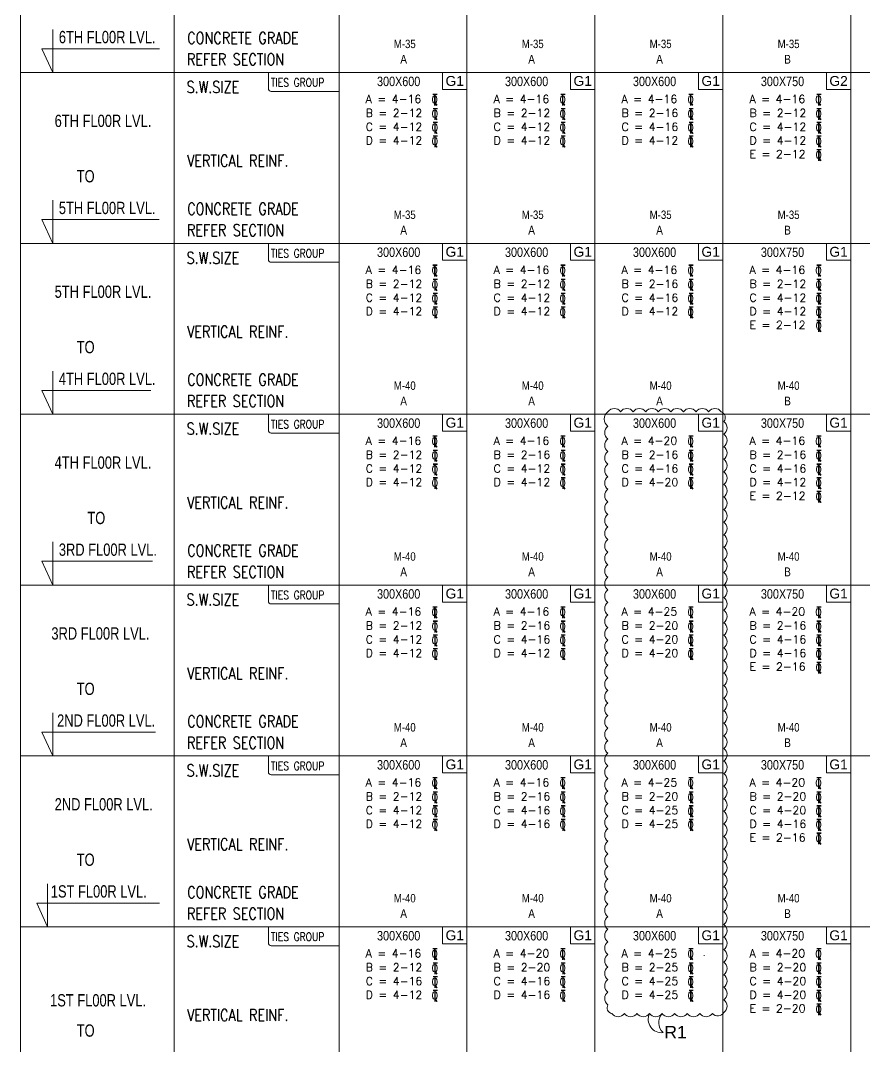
# Model space of a CAD drawing. Header units: millimetres. Extents: x 1363246 to 1691641, y -112430 to 78417.
# Drawn here: x 1477815 to 1497949, y -65077 to -40595 of the extents above; entities that cross this region are included whole.
import ezdxf

# ---------------------------------------------------------------- set-up
doc = ezdxf.new("R2010")
doc.units = ezdxf.units.MM
doc.header["$LTSCALE"] = 500
doc.header["$MEASUREMENT"] = 0
doc.layers.add('BNOS', color=2, linetype='Continuous')
doc.layers.add('TITLE_BLOCK', color=7, linetype='Continuous')
for name, color, linetype, lineweight in [('LINE', 7, 'Continuous', 13), ('S - SUNK', 251, 'Continuous', 0), ('TEXT', 7, 'Continuous', 13), ('TEXT 3', 3, 'Continuous', 5), ('TEXT2', 3, 'Continuous', 15), ('TEXT2MM', 3, 'Continuous', 18)]:
    doc.layers.add(name, color=color, linetype=linetype, lineweight=lineweight)
doc.styles.add('3mm', font='arial.ttf')
doc.styles.add('ABHI', font='arial.ttf')
doc.styles.add('BHTESHT$0$HSCC2', font='romanc.shx')
doc.styles.add('K-DIM', font='romanc.shx', dxfattribs={"width": 0.9, "height": 200})
doc.styles.add('RAWAT', font='romand.shx', dxfattribs={"height": 115})
doc.styles.add('RD', font='romand.shx', dxfattribs={"height": 200})
doc.styles.add('TEXT', font='ARIALN.TTF', dxfattribs={"width": 0.8})

# ---------------------------------------------------------------- blocks, each defined once
blk = doc.blocks.new('T')
at = {"layer": 'LINE'}
for p, q in [((-27, 79), (39, 79)), ((-27, 72), (39, 72)), ((-2, 70), (-2, -99)), ((5, 70), (5, -99)), ((1, -61), (31, -100)), ((7, -57), (36, -96))]:
    blk.add_line(p, q, dxfattribs=at)
at = {"layer": 'LINE', "style": 'RAWAT'}
blk.add_text('0', height=115, dxfattribs=at).set_placement((-50, -63))
blk = doc.blocks.new('REVDATE')
at = {"layer": 'S - SUNK', "color": 4, "style": 'K-DIM', "flags": 8}
for tag in ['USER', 'REVDATE', 'FNAME']:
    blk.add_attdef(tag, (0, 0), '', height=0.15, dxfattribs=at)

msp = doc.modelspace()

# ---------------------------------------------------------------- linework, layer by layer
at = {"layer": 'LINE', "color": 3}
msp.add_line((1477814.7, -71371.1, -2437250811), (1477814.7, 764.3, -2437250811), dxfattribs=at)
at = {"layer": 'LINE', "color": 1}
for p, q in [((1481482.8, -71371.1, -2437250811), (1481482.8, -1062, -2437250811)), ((1485412.9, -71371.1, -2437250811), (1485412.9, -1062, -2437250811)), ((1488465.4, -71371.1, -2437250811), (1488465.4, -1062, -2437250811)), ((1491518, -71371.1, -2437250811), (1491518, -1062, -2437250811)), ((1494570.5, -71371.1, -2437250811), (1494570.5, -1062, -2437250811)), ((1497623, -71371.1, -2437250811), (1497623, -1062, -2437250811)), ((1477814.7, -41835.3, -2437250811), (1518990.5, -41835.3, -2437250811)), ((1483727.8, -41835.3, -2437250811), (1483727.8, -42215.2, -2437250811)), ((1483797.8, -42285.2, -2437250811), (1485412.9, -42285.2, -2437250811)), ((1477814.7, -45912.6, -2437250811), (1518990.5, -45912.6, -2437250811)), ((1483727.8, -45912.6, -2437250811), (1483727.8, -46292.6, -2437250811)), ((1483797.8, -46362.6, -2437250811), (1485412.9, -46362.6, -2437250811)), ((1477814.7, -49989.9, -2437250811), (1518990.5, -49989.9, -2437250811)), ((1483727.8, -49989.9, -2437250811), (1483727.8, -50369.9, -2437250811)), ((1483797.8, -50439.9, -2437250811), (1485412.9, -50439.9, -2437250811)), ((1477814.7, -54067.3, -2437250811), (1518990.5, -54067.3, -2437250811)), ((1483727.8, -54067.3, -2437250811), (1483727.8, -54447.2, -2437250811)), ((1483797.8, -54517.2, -2437250811), (1485412.9, -54517.2, -2437250811)), ((1477814.7, -58144.6, -2437250811), (1518990.5, -58144.6, -2437250811)), ((1483727.8, -58144.6, -2437250811), (1483727.8, -58524.6, -2437250811)), ((1483797.8, -58594.6, -2437250811), (1485412.9, -58594.6, -2437250811)), ((1477814.7, -62221.9, -2437250811), (1518990.5, -62221.9, -2437250811)), ((1483727.8, -62221.9, -2437250811), (1483727.8, -62601.9, -2437250811)), ((1483797.8, -62671.9, -2437250811), (1485412.9, -62671.9, -2437250811))]:
    msp.add_line(p, q, dxfattribs=at)
at = {"layer": 'LINE', "color": 1, "elevation": -2437250811}
for points in [[(1478583.6, -40805.3), (1478583.6, -41835.3), (1478325.6, -41267.7), (1481129.8, -41267.7)], [(1478583.6, -44882.6), (1478583.6, -45912.6), (1478325.6, -45345.1), (1481124.3, -45345.1)], [(1478583.6, -48960), (1478583.6, -49989.9), (1478325.6, -49422.4), (1480923.3, -49422.4)], [(1478583.6, -53037.3), (1478583.6, -54067.3), (1478325.6, -53499.7), (1480963.8, -53499.7)], [(1478583.6, -57114.6), (1478583.6, -58144.6), (1478325.6, -57577), (1481036.3, -57577)], [(1478459.1, -61192), (1478459.1, -62221.9), (1478201.1, -61654.4), (1481131.8, -61654.4)]]:
    msp.add_lwpolyline(points, dxfattribs=at)
at = {"layer": 'LINE', "color": 1}
for centre in [(1483797.8, -42215.2, -2437250811), (1483797.8, -46292.6, -2437250811), (1483797.8, -50369.9, -2437250811), (1483797.8, -54447.2, -2437250811), (1483797.8, -58524.6, -2437250811), (1483797.8, -62601.9, -2437250811)]:
    msp.add_arc(centre, 70, 180, 270, dxfattribs=at)
at = {"layer": 'S - SUNK', "color": 1, "ltscale": 10}
msp.add_lwpolyline([(1491830.1, -49929.8, -0.5205671), (1492130.1, -49929.8, -0.5205671), (1492430.1, -49929.8, -0.5205671), (1492730.1, -49929.8, -0.5205671), (1493030.1, -49929.8, -0.5205671), (1493330.1, -49929.8, -0.5205671), (1493630.1, -49929.8, -0.5205671), (1493930.1, -49929.8, -0.5205671), (1494230.1, -49929.8, -0.5205671), (1494530.1, -49929.8, -0.5205671), (1494595.2, -50164.7, -0.5205671), (1494595.2, -50464.7, -0.5205671), (1494595.2, -50764.7, -0.5205671), (1494595.2, -51064.7, -0.5205671), (1494595.2, -51364.7, -0.5205671), (1494595.2, -51664.7, -0.5205671), (1494595.2, -51964.7, -0.5205671), (1494595.2, -52264.7, -0.5205671), (1494595.2, -52564.7, -0.5205671), (1494595.2, -52864.7, -0.5205671), (1494595.2, -53164.7, -0.5205671), (1494595.2, -53464.7, -0.5205671), (1494595.2, -53764.7, -0.5205671), (1494595.2, -54064.7, -0.5205671), (1494595.2, -54364.7, -0.5205671), (1494595.2, -54664.7, -0.5205671), (1494595.2, -54964.7, -0.5205671), (1494595.2, -55264.7, -0.5205671), (1494595.2, -55564.7, -0.5205671), (1494595.2, -55864.7, -0.5205671), (1494595.2, -56164.7, -0.5205671), (1494595.2, -56464.7, -0.5205671), (1494595.2, -56764.7, -0.5205671), (1494595.2, -57064.7, -0.5205671), (1494595.2, -57364.7, -0.5205671), (1494595.2, -57664.7, -0.5205671), (1494595.2, -57964.7, -0.5205671), (1494595.2, -58264.7, -0.5205671), (1494595.2, -58564.7, -0.5205671), (1494595.2, -58864.7, -0.5205671), (1494595.2, -59164.7, -0.5205671), (1494595.2, -59464.7, -0.5205671), (1494595.2, -59764.7, -0.5205671), (1494595.2, -60064.7, -0.5205671), (1494595.2, -60364.7, -0.5205671), (1494595.2, -60664.7, -0.5205671), (1494595.2, -60964.7, -0.5205671), (1494595.2, -61264.7, -0.5205671), (1494595.2, -61564.7, -0.5205671), (1494595.2, -61864.7, -0.5205671), (1494595.2, -62164.7, -0.5205671), (1494595.2, -62464.7, -0.5205671), (1494595.2, -62764.7, -0.5205671), (1494595.2, -63064.7, -0.5205671), (1494595.2, -63364.7, -0.5205671), (1494595.2, -63664.7, -0.5205671), (1494595.2, -63964.7, -0.5205671), (1494595.2, -64264.7, -0.5205671), (1494320.6, -64290, -0.5205671), (1494020.6, -64290, -0.5205671), (1493720.6, -64290, -0.5205671), (1493420.6, -64290, -0.5205671), (1493120.6, -64290, -0.5205671), (1492820.6, -64290, -0.5205671), (1492520.6, -64290, -0.5205671), (1492220.6, -64290, -0.5205671), (1491920.6, -64290, -0.5205671), (1491830.1, -64080.5, -0.5205671), (1491830.1, -63780.5, -0.5205671), (1491830.1, -63480.5, -0.5205671), (1491830.1, -63180.5, -0.5205671), (1491830.1, -62880.5, -0.5205671), (1491830.1, -62580.5, -0.5205671), (1491830.1, -62280.5, -0.5205671), (1491830.1, -61980.5, -0.5205671), (1491830.1, -61680.5, -0.5205671), (1491830.1, -61380.5, -0.5205671), (1491830.1, -61080.5, -0.5205671), (1491830.1, -60780.5, -0.5205671), (1491830.1, -60480.5, -0.5205671), (1491830.1, -60180.5, -0.5205671), (1491830.1, -59880.5, -0.5205671), (1491830.1, -59580.5, -0.5205671), (1491830.1, -59280.5, -0.5205671), (1491830.1, -58980.5, -0.5205671), (1491830.1, -58680.5, -0.5205671), (1491830.1, -58380.5, -0.5205671), (1491830.1, -58080.5, -0.5205671), (1491830.1, -57780.5, -0.5205671), (1491830.1, -57480.5, -0.5205671), (1491830.1, -57180.5, -0.5205671), (1491830.1, -56880.5, -0.5205671), (1491830.1, -56580.5, -0.5205671), (1491830.1, -56280.5, -0.5205671), (1491830.1, -55980.5, -0.5205671), (1491830.1, -55680.5, -0.5205671), (1491830.1, -55380.5, -0.5205671), (1491830.1, -55080.5, -0.5205671), (1491830.1, -54780.5, -0.5205671), (1491830.1, -54480.5, -0.5205671), (1491830.1, -54180.5, -0.5205671), (1491830.1, -53880.5, -0.5205671), (1491830.1, -53580.5, -0.5205671), (1491830.1, -53280.5, -0.5205671), (1491830.1, -52980.5, -0.5205671), (1491830.1, -52680.5, -0.5205671), (1491830.1, -52380.5, -0.5205671), (1491830.1, -52080.5, -0.5205671), (1491830.1, -51780.5, -0.5205671), (1491830.1, -51480.5, -0.5205671), (1491830.1, -51180.5, -0.5205671), (1491830.1, -50880.5, -0.5205671), (1491830.1, -50580.5, -0.5205671), (1491830.1, -50280.5, -0.5205671)], format="xyb", close=True, dxfattribs=at)
for centre, radius, start, end in [((1493110.6, -64427.5), 320.9, 154.64707, 276.34436), ((1493363.7, -64505.4), 324.8, 138.47557, 227.91828)]:
    msp.add_arc(centre, radius, start, end, dxfattribs=at)
at = {"layer": 'TEXT2', "color": 7, "lineweight": 20, "elevation": -2437250811}
for points in [[(1488465.4, -41835.3), (1487881.7, -41835.3), (1487881.7, -42238.5), (1488465.4, -42238.5)], [(1491518, -41835.3), (1490934.2, -41835.3), (1490934.2, -42238.5), (1491518, -42238.5)], [(1494570.5, -41835.3), (1493986.7, -41835.3), (1493986.7, -42238.5), (1494570.5, -42238.5)], [(1497623, -41835.3), (1497039.2, -41835.3), (1497039.2, -42238.5), (1497623, -42238.5)], [(1488465.4, -45912.6), (1487881.7, -45912.6), (1487881.7, -46315.9), (1488465.4, -46315.9)], [(1491518, -45912.6), (1490934.2, -45912.6), (1490934.2, -46315.9), (1491518, -46315.9)], [(1494570.5, -45912.6), (1493986.7, -45912.6), (1493986.7, -46315.9), (1494570.5, -46315.9)], [(1497623, -45912.6), (1497039.2, -45912.6), (1497039.2, -46315.9), (1497623, -46315.9)], [(1488465.4, -49989.9), (1487881.7, -49989.9), (1487881.7, -50393.2), (1488465.4, -50393.2)], [(1491518, -49989.9), (1490934.2, -49989.9), (1490934.2, -50393.2), (1491518, -50393.2)], [(1494570.5, -49989.9), (1493986.7, -49989.9), (1493986.7, -50393.2), (1494570.5, -50393.2)], [(1497623, -49989.9), (1497039.2, -49989.9), (1497039.2, -50393.2), (1497623, -50393.2)], [(1488465.4, -54067.3), (1487881.7, -54067.3), (1487881.7, -54470.5), (1488465.4, -54470.5)], [(1491518, -54067.3), (1490934.2, -54067.3), (1490934.2, -54470.5), (1491518, -54470.5)], [(1494570.5, -54067.3), (1493986.7, -54067.3), (1493986.7, -54470.5), (1494570.5, -54470.5)], [(1497623, -54067.3), (1497039.2, -54067.3), (1497039.2, -54470.5), (1497623, -54470.5)], [(1488465.4, -58144.6), (1487881.7, -58144.6), (1487881.7, -58547.8), (1488465.4, -58547.8)], [(1491518, -58144.6), (1490934.2, -58144.6), (1490934.2, -58547.8), (1491518, -58547.8)], [(1494570.5, -58144.6), (1493986.7, -58144.6), (1493986.7, -58547.8), (1494570.5, -58547.8)], [(1497623, -58144.6), (1497039.2, -58144.6), (1497039.2, -58547.8), (1497623, -58547.8)], [(1488465.4, -62221.9), (1487881.7, -62221.9), (1487881.7, -62625.2), (1488465.4, -62625.2)], [(1491518, -62221.9), (1490934.2, -62221.9), (1490934.2, -62625.2), (1491518, -62625.2)], [(1494570.5, -62221.9), (1493986.7, -62221.9), (1493986.7, -62625.2), (1494570.5, -62625.2)], [(1497623, -62221.9), (1497039.2, -62221.9), (1497039.2, -62625.2), (1497623, -62625.2)]]:
    msp.add_lwpolyline(points, close=True, dxfattribs=at)

# ---------------------------------------------------------------- block references
at = {"layer": 'TEXT', "color": 3, "xscale": 1.53, "yscale": 1.53, "zscale": 1.53}
for p in [(1487696.3, -42471, 0), (1490748.8, -42471, 0), (1493801.3, -42471, 0), (1496853.8, -42471, 0), (1487699.5, -42811.2, 0), (1490752, -42811.2, 0), (1493804.5, -42811.2, 0), (1496857.1, -42811.2, 0), (1487699.5, -43141.5, 0), (1490752, -43141.5, 0), (1493804.5, -43141.5, 0), (1496857.1, -43141.5, 0), (1487699.5, -43467, 0), (1490752, -43467, 0), (1493804.5, -43467, 0), (1496857.1, -43467, 0), (1496857.1, -43791.7, 0), (1487696.3, -46548.3, 0), (1490748.8, -46548.3, 0), (1493801.3, -46548.3, 0), (1496853.8, -46548.3, 0), (1487699.5, -46888.6, 0), (1490752, -46888.6, 0), (1493804.5, -46888.6, 0), (1496857.1, -46888.6, 0), (1487699.5, -47218.8, 0), (1490752, -47218.8, 0), (1493804.5, -47218.8, 0), (1496857.1, -47218.8, 0), (1487699.5, -47544.3, 0), (1490752, -47544.3, 0), (1493804.5, -47544.3, 0), (1496857.1, -47544.3, 0), (1496857.1, -47869, 0), (1487696.3, -50625.7, 0), (1490748.8, -50625.7, 0), (1493801.3, -50625.7, 0), (1496853.8, -50625.7, 0), (1487699.5, -50965.9, 0), (1490752, -50965.9, 0), (1493804.5, -50965.9, 0), (1496857.1, -50965.9, 0), (1487699.5, -51296.2, 0), (1490752, -51296.2, 0), (1493804.5, -51296.2, 0), (1496857.1, -51296.2, 0), (1487699.5, -51621.6, 0), (1490752, -51621.6, 0), (1493804.5, -51621.6, 0), (1496857.1, -51621.6, 0), (1496857.1, -51946.4, 0), (1487696.3, -54703, 0), (1490748.8, -54703, 0), (1493801.3, -54703, 0), (1496853.8, -54703, 0), (1487699.5, -55043.2, 0), (1490752, -55043.2, 0), (1493804.5, -55043.2, 0), (1496857.1, -55043.2, 0), (1487699.5, -55373.5, 0), (1490752, -55373.5, 0), (1493804.5, -55373.5, 0), (1496857.1, -55373.5, 0), (1487699.5, -55698.9, 0), (1490752, -55698.9, 0), (1493804.5, -55698.9, 0), (1496857.1, -55698.9, 0), (1496857.1, -56023.7, 0), (1487696.3, -58780.3, 0), (1490748.8, -58780.3, 0), (1493801.3, -58780.3, 0), (1496853.8, -58780.3, 0), (1487699.5, -59120.5, 0), (1490752, -59120.5, 0), (1493804.5, -59120.5, 0), (1496857.1, -59120.5, 0), (1487699.5, -59450.8, 0), (1490752, -59450.8, 0), (1493804.5, -59450.8, 0), (1496857.1, -59450.8, 0), (1487699.5, -59776.3, 0), (1490752, -59776.3, 0), (1493804.5, -59776.3, 0), (1496857.1, -59776.3, 0), (1496857.1, -60101, 0), (1487696.3, -62857.7, 0), (1490748.8, -62857.7, 0), (1493801.3, -62857.7, 0), (1496853.8, -62857.7, 0), (1487699.5, -63197.9, 0), (1490752, -63197.9, 0), (1493804.5, -63197.9, 0), (1496857.1, -63197.9, 0), (1487699.5, -63528.2, 0), (1490752, -63528.2, 0), (1493804.5, -63528.2, 0), (1496857.1, -63528.2, 0), (1487699.5, -63853.6, 0), (1490752, -63853.6, 0), (1493804.5, -63853.6, 0), (1496857.1, -63853.6, 0), (1496857.1, -64178.3, 0)]:
    msp.add_blockref('T', p, dxfattribs=at)
at = {"layer": 'TITLE_BLOCK', "color": 4}
ref = msp.add_blockref('REVDATE', (1494114.6, -62908.5), dxfattribs=at)
ref.add_attrib('USER', 'ADMIN', (1494114.6, -62908.5), dxfattribs={"color": 4, "height": 0.15, "style": 'K-DIM'})
ref.add_attrib('REVDATE', '01-Sep-25 3:02 PM', (1494116.3, -62908.5), dxfattribs={"color": 4, "height": 0.15, "style": 'K-DIM'})
ref.add_attrib('FNAME', 'PRAYAGRAJ_ANANDA_TOWER-E (S+14)_FOUNDATION DETAILS & COLUMN SCHEDULE_R1.dwg', (1494119.8, -62908.5), dxfattribs={"color": 4, "height": 0.15, "style": 'K-DIM'})

# ---------------------------------------------------------------- texts
at = {"layer": 'BNOS', "style": 'ABHI', "width": 0.75}
for s, height, p in [('6TH FL00R LVL.', 293.448, (1478728.9, -41136.1, -2437250811)), ('6TH FL00R LVL.', 293.448, (1478629, -43135.1, -2437250811)), ('TO', 293.45, (1479155.8, -44456.9, -2437250811)), ('5TH FL00R LVL.', 293.448, (1478728.9, -45213.4, -2437250811)), ('5TH FL00R LVL.', 293.448, (1478629, -47212.5, -2437250811)), ('TO', 293.45, (1479155.8, -48534.3, -2437250811)), ('4TH FL00R LVL.', 293.448, (1478728.9, -49290.8, -2437250811)), ('4TH FL00R LVL.', 293.448, (1478629, -51289.8, -2437250811)), ('TO', 293.45, (1479409.6, -52611.6, -2437250811)), ('3RD FL00R LVL.', 293.448, (1478728.9, -53368.1, -2437250811)), ('3RD FL00R LVL.', 293.448, (1478550.9, -55367.1, -2437250811)), ('TO', 293.45, (1479155.8, -56688.9, -2437250811)), ('2ND FL00R LVL.', 293.448, (1478687.3, -57445.4, -2437250811)), ('2ND FL00R LVL.', 293.448, (1478629, -59444.4, -2437250811)), ('TO', 293.45, (1479155.8, -60766.2, -2437250811)), ('1ST FL00R LVL.', 293.448, (1478536.9, -61522.8, -2437250811)), ('1ST FL00R LVL.', 293.448, (1478520.2, -64121.8, -2437250811)), ('TO', 293.45, (1479155.8, -64843.6, -2437250811))]:
    msp.add_text(s, height=height, dxfattribs=at).set_placement(p)
at = {"layer": 'TEXT', "color": 3, "style": 'RD'}
for s, p in [('A = 4-16', (1486048.5, -42563.1, -245631.4)), ('A = 4-16', (1489101, -42563.1, -245631.4)), ('A = 4-16', (1492153.5, -42563.1, -245631.4)), ('A = 4-16', (1495206, -42563.1, -245631.4)), ('B = 2-12', (1486048.5, -42896.2, -245631.4)), ('B = 2-12', (1489101, -42896.2, -245631.4)), ('B = 2-16', (1492153.5, -42896.2, -245631.4)), ('B = 2-12', (1495206, -42896.2, -245631.4)), ('C = 4-12', (1486048.5, -43226.5, -245631.4)), ('C = 4-12', (1489101, -43226.5, -245631.4)), ('C = 4-16', (1492153.5, -43226.5, -245631.4)), ('C = 4-12', (1495206, -43226.5, -245631.4)), ('D = 4-12', (1486048.5, -43552, -245631.4)), ('D = 4-12', (1489101, -43552, -245631.4)), ('D = 4-12', (1492153.5, -43552, -245631.4)), ('D = 4-12', (1495206, -43552, -245631.4)), ('E = 2-12', (1495206, -43876.7, -245631.4)), ('A = 4-16', (1486048.5, -46640.4, -245631.4)), ('A = 4-16', (1489101, -46640.4, -245631.4)), ('A = 4-16', (1492153.5, -46640.4, -245631.4)), ('A = 4-16', (1495206, -46640.4, -245631.4)), ('B = 2-12', (1486048.5, -46973.6, -245631.4)), ('B = 2-12', (1489101, -46973.6, -245631.4)), ('B = 2-16', (1492153.5, -46973.6, -245631.4)), ('B = 2-12', (1495206, -46973.6, -245631.4)), ('C = 4-12', (1486048.5, -47303.9, -245631.4)), ('C = 4-12', (1489101, -47303.9, -245631.4)), ('C = 4-16', (1492153.5, -47303.9, -245631.4)), ('C = 4-12', (1495206, -47303.9, -245631.4)), ('D = 4-12', (1486048.5, -47629.3, -245631.4)), ('D = 4-12', (1489101, -47629.3, -245631.4)), ('D = 4-12', (1492153.5, -47629.3, -245631.4)), ('D = 4-12', (1495206, -47629.3, -245631.4)), ('E = 2-12', (1495206, -47954, -245631.4)), ('A = 4-16', (1486048.5, -50717.8, -245631.4)), ('A = 4-16', (1489101, -50717.8, -245631.4)), ('A = 4-20', (1492153.5, -50717.8, -245631.4)), ('A = 4-16', (1495206, -50717.8, -245631.4)), ('B = 2-12', (1486048.5, -51050.9, -245631.4)), ('B = 2-16', (1489101, -51050.9, -245631.4)), ('B = 2-16', (1492153.5, -51050.9, -245631.4)), ('B = 2-16', (1495206, -51050.9, -245631.4)), ('C = 4-12', (1486048.5, -51381.2, -245631.4)), ('C = 4-12', (1489101, -51381.2, -245631.4)), ('C = 4-16', (1492153.5, -51381.2, -245631.4)), ('C = 4-16', (1495206, -51381.2, -245631.4)), ('D = 4-12', (1486048.5, -51706.6, -245631.4)), ('D = 4-12', (1489101, -51706.6, -245631.4)), ('D = 4-20', (1492153.5, -51706.6, -245631.4)), ('D = 4-12', (1495206, -51706.6, -245631.4)), ('E = 2-12', (1495206, -52031.4, -245631.4)), ('A = 4-16', (1486048.5, -54795.1, -245631.4)), ('A = 4-16', (1489101, -54795.1, -245631.4)), ('A = 4-25', (1492153.5, -54795.1, -245631.4)), ('A = 4-20', (1495206, -54795.1, -245631.4)), ('B = 2-12', (1486048.5, -55128.2, -245631.4)), ('B = 2-16', (1489101, -55128.2, -245631.4)), ('B = 2-20', (1492153.5, -55128.2, -245631.4)), ('B = 2-16', (1495206, -55128.2, -245631.4)), ('C = 4-12', (1486048.5, -55458.5, -245631.4)), ('C = 4-16', (1489101, -55458.5, -245631.4)), ('C = 4-20', (1492153.5, -55458.5, -245631.4)), ('C = 4-16', (1495206, -55458.5, -245631.4)), ('D = 4-12', (1486048.5, -55784, -245631.4)), ('D = 4-12', (1489101, -55784, -245631.4)), ('D = 4-20', (1492153.5, -55784, -245631.4)), ('D = 4-16', (1495206, -55784, -245631.4)), ('E = 2-16', (1495206, -56108.7, -245631.4)), ('A = 4-16', (1486048.5, -58872.4, -245631.4)), ('A = 4-16', (1489101, -58872.4, -245631.4)), ('A = 4-25', (1492153.5, -58872.4, -245631.4)), ('A = 4-20', (1495206, -58872.4, -245631.4)), ('B = 2-12', (1486048.5, -59205.5, -245631.4)), ('B = 2-16', (1489101, -59205.5, -245631.4)), ('B = 2-20', (1492153.5, -59205.5, -245631.4)), ('B = 2-20', (1495206, -59205.5, -245631.4)), ('C = 4-12', (1486048.5, -59535.8, -245631.4)), ('C = 4-16', (1489101, -59535.8, -245631.4)), ('C = 4-25', (1492153.5, -59535.8, -245631.4)), ('C = 4-20', (1495206, -59535.8, -245631.4)), ('D = 4-12', (1486048.5, -59861.3, -245631.4)), ('D = 4-16', (1489101, -59861.3, -245631.4)), ('D = 4-25', (1492153.5, -59861.3, -245631.4)), ('D = 4-16', (1495206, -59861.3, -245631.4)), ('E = 2-16', (1495206, -60186, -245631.4)), ('A = 4-16', (1486048.5, -62949.8, -245631.4)), ('A = 4-20', (1489101, -62949.8, -245631.4)), ('A = 4-25', (1492153.5, -62949.8, -245631.4)), ('A = 4-20', (1495206, -62949.8, -245631.4)), ('B = 2-12', (1486048.5, -63282.9, -245631.4)), ('B = 2-20', (1489101, -63282.9, -245631.4)), ('B = 2-25', (1492153.5, -63282.9, -245631.4)), ('B = 2-20', (1495206, -63282.9, -245631.4)), ('C = 4-16', (1486048.5, -63613.2, -245631.4)), ('C = 4-16', (1489101, -63613.2, -245631.4)), ('C = 4-25', (1492153.5, -63613.2, -245631.4)), ('C = 4-20', (1495206, -63613.2, -245631.4)), ('D = 4-12', (1486048.5, -63938.6, -245631.4)), ('D = 4-16', (1489101, -63938.6, -245631.4)), ('D = 4-25', (1492153.5, -63938.6, -245631.4)), ('D = 4-20', (1495206, -63938.6, -245631.4)), ('E = 2-20', (1495206, -64263.3, -245631.4))]:
    msp.add_text(s, height=191.25, dxfattribs=at).set_placement(p)
at = {"layer": 'TEXT 3', "color": 6, "linetype": 'Continuous', "style": 'TEXT'}
for s, height, p in [('M-35', 200, (1486720.2, -41252.1, -2437250807.1)), ('M-35', 200, (1489772.7, -41252.1, -2437250807.1)), ('M-35', 200, (1492825.2, -41252.1, -2437250807.1)), ('M-35', 200, (1495877.7, -41252.1, -2437250807.1)), ('300X600', 225, (1486320.2, -42159, -2437250807.1)), ('300X600', 225, (1489372.7, -42159, -2437250807.1)), ('300X600', 225, (1492425.2, -42159, -2437250807.1)), ('300X750', 225, (1495477.7, -42159, -2437250807.1)), ('M-35', 200, (1486720.2, -45329.4, -2437250807.1)), ('M-35', 200, (1489772.7, -45329.4, -2437250807.1)), ('M-35', 200, (1492825.2, -45329.4, -2437250807.1)), ('M-35', 200, (1495877.7, -45329.4, -2437250807.1)), ('300X600', 225, (1486320.2, -46236.4, -2437250807.1)), ('300X600', 225, (1489372.7, -46236.4, -2437250807.1)), ('300X600', 225, (1492425.2, -46236.4, -2437250807.1)), ('300X750', 225, (1495477.7, -46236.4, -2437250807.1)), ('M-40', 200, (1486720.2, -49406.7, -2437250807.1)), ('M-40', 200, (1489772.7, -49406.7, -2437250807.1)), ('M-40', 200, (1492825.2, -49406.7, -2437250807.1)), ('M-40', 200, (1495877.7, -49406.7, -2437250807.1)), ('300X600', 225, (1486320.2, -50313.7, -2437250807.1)), ('300X600', 225, (1489372.7, -50313.7, -2437250807.1)), ('300X600', 225, (1492425.2, -50313.7, -2437250807.1)), ('300X750', 225, (1495477.7, -50313.7, -2437250807.1)), ('M-40', 200, (1486720.2, -53484.1, -2437250807.1)), ('M-40', 200, (1489772.7, -53484.1, -2437250807.1)), ('M-40', 200, (1492825.2, -53484.1, -2437250807.1)), ('M-40', 200, (1495877.7, -53484.1, -2437250807.1)), ('300X600', 225, (1486320.2, -54391, -2437250807.1)), ('300X600', 225, (1489372.7, -54391, -2437250807.1)), ('300X600', 225, (1492425.2, -54391, -2437250807.1)), ('300X750', 225, (1495477.7, -54391, -2437250807.1)), ('M-40', 200, (1486720.2, -57561.4, -2437250807.1)), ('M-40', 200, (1489772.7, -57561.4, -2437250807.1)), ('M-40', 200, (1492825.2, -57561.4, -2437250807.1)), ('M-40', 200, (1495877.7, -57561.4, -2437250807.1)), ('300X600', 225, (1486320.2, -58468.4, -2437250807.1)), ('300X600', 225, (1489372.7, -58468.4, -2437250807.1)), ('300X600', 225, (1492425.2, -58468.4, -2437250807.1)), ('300X750', 225, (1495477.7, -58468.4, -2437250807.1)), ('M-40', 200, (1486720.2, -61638.7, -2437250807.1)), ('M-40', 200, (1489772.7, -61638.7, -2437250807.1)), ('M-40', 200, (1492825.2, -61638.7, -2437250807.1)), ('M-40', 200, (1495877.7, -61638.7, -2437250807.1)), ('300X600', 225, (1486320.2, -62545.7, -2437250807.1)), ('300X600', 225, (1489372.7, -62545.7, -2437250807.1)), ('300X600', 225, (1492425.2, -62545.7, -2437250807.1)), ('300X750', 225, (1495477.7, -62545.7, -2437250807.1))]:
    msp.add_text(s, height=height, dxfattribs=at).set_placement(p)
at = {"layer": 'TEXT2', "color": 3, "lineweight": 20, "style": 'BHTESHT$0$HSCC2', "width": 0.8}
for s, height, p in [('CONCRETE GRADE', 279.825, (1481791.2, -41151, -2437250811)), ('REFER SECTION', 279.825, (1481784.4, -41661.2, -2437250811)), ('S.W.SIZE', 279.82, (1481776.2, -42321.6, -2437250811)), ('TIES GROUP', 200, (1483787.8, -42172.9, -2437250811)), ('VERTICAL REINF.', 279.825, (1481788.1, -44081.9, -2437250811)), ('CONCRETE GRADE', 279.825, (1481791.2, -45228.4, -2437250811)), ('REFER SECTION', 279.825, (1481784.4, -45738.5, -2437250811)), ('S.W.SIZE', 279.82, (1481776.2, -46398.9, -2437250811)), ('TIES GROUP', 200, (1483787.8, -46250.2, -2437250811)), ('VERTICAL REINF.', 279.825, (1481788.1, -48159.3, -2437250811)), ('CONCRETE GRADE', 279.825, (1481791.2, -49305.7, -2437250811)), ('REFER SECTION', 279.825, (1481784.4, -49815.9, -2437250811)), ('TIES GROUP', 200, (1483787.8, -50327.5, -2437250811)), ('S.W.SIZE', 279.82, (1481776.2, -50476.3, -2437250811)), ('VERTICAL REINF.', 279.825, (1481788.1, -52236.6, -2437250811)), ('CONCRETE GRADE', 279.825, (1481791.2, -53383, -2437250811)), ('REFER SECTION', 279.825, (1481784.4, -53893.2, -2437250811)), ('S.W.SIZE', 279.82, (1481776.2, -54553.6, -2437250811)), ('TIES GROUP', 200, (1483787.8, -54404.8, -2437250811)), ('VERTICAL REINF.', 279.825, (1481788.1, -56313.9, -2437250811)), ('CONCRETE GRADE', 279.825, (1481791.2, -57460.4, -2437250811)), ('REFER SECTION', 279.825, (1481784.4, -57970.5, -2437250811)), ('S.W.SIZE', 279.82, (1481776.2, -58630.9, -2437250811)), ('TIES GROUP', 200, (1483787.8, -58482.2, -2437250811)), ('VERTICAL REINF.', 279.825, (1481788.1, -60391.3, -2437250811)), ('CONCRETE GRADE', 279.825, (1481791.2, -61537.7, -2437250811)), ('REFER SECTION', 279.825, (1481784.4, -62047.9, -2437250811)), ('S.W.SIZE', 279.82, (1481776.2, -62708.3, -2437250811)), ('TIES GROUP', 200, (1483787.8, -62559.5, -2437250811)), ('VERTICAL REINF.', 279.825, (1481788.1, -64468.6, -2437250811))]:
    msp.add_text(s, height=height, dxfattribs=at).set_placement(p)
at = {"layer": 'TEXT2', "color": 7, "style": 'ABHI'}
for s, p in [('G1', (1487954.1, -42154.3, -2437250811)), ('G1', (1491006.6, -42154.3, -2437250811)), ('G1', (1494059.1, -42154.3, -2437250811)), ('G2', (1497111.6, -42154.3, -2437250811)), ('G1', (1487954.1, -46231.6, -2437250811)), ('G1', (1491006.6, -46231.6, -2437250811)), ('G1', (1494059.1, -46231.6, -2437250811)), ('G1', (1497111.6, -46231.6, -2437250811)), ('G1', (1487954.1, -50309, -2437250811)), ('G1', (1491006.6, -50309, -2437250811)), ('G1', (1494059.1, -50309, -2437250811)), ('G1', (1497111.6, -50309, -2437250811)), ('G1', (1487954.1, -54386.3, -2437250811)), ('G1', (1491006.6, -54386.3, -2437250811)), ('G1', (1494059.1, -54386.3, -2437250811)), ('G1', (1497111.6, -54386.3, -2437250811)), ('G1', (1487954.1, -58463.6, -2437250811)), ('G1', (1491006.6, -58463.6, -2437250811)), ('G1', (1494059.1, -58463.6, -2437250811)), ('G1', (1497111.6, -58463.6, -2437250811)), ('G1', (1487954.1, -62541, -2437250811)), ('G1', (1491006.6, -62541, -2437250811)), ('G1', (1494059.1, -62541, -2437250811)), ('G1', (1497111.6, -62541, -2437250811))]:
    msp.add_text(s, height=235.81, dxfattribs=at).set_placement(p)
at = {"layer": 'TEXT2MM', "color": 4, "linetype": 'Continuous', "style": 'TEXT'}
for s, p in [('A', (1486874.6, -41624.1, -2437250807.1)), ('A', (1489927.1, -41624.1, -2437250807.1)), ('A', (1492979.6, -41624.1, -2437250807.1)), ('B', (1496032.1, -41624.1, -2437250807.1)), ('A', (1486874.6, -45701.4, -2437250807.1)), ('A', (1489927.1, -45701.4, -2437250807.1)), ('A', (1492979.6, -45701.4, -2437250807.1)), ('B', (1496032.1, -45701.4, -2437250807.1)), ('A', (1486874.6, -49778.7, -2437250807.1)), ('A', (1489927.1, -49778.7, -2437250807.1)), ('A', (1492979.6, -49778.7, -2437250807.1)), ('B', (1496032.1, -49778.7, -2437250807.1)), ('A', (1486874.6, -53856.1, -2437250807.1)), ('A', (1489927.1, -53856.1, -2437250807.1)), ('A', (1492979.6, -53856.1, -2437250807.1)), ('B', (1496032.1, -53856.1, -2437250807.1)), ('A', (1486874.6, -57933.4, -2437250807.1)), ('A', (1489927.1, -57933.4, -2437250807.1)), ('A', (1492979.6, -57933.4, -2437250807.1)), ('B', (1496032.1, -57933.4, -2437250807.1)), ('A', (1486874.6, -62010.7, -2437250807.1)), ('A', (1489927.1, -62010.7, -2437250807.1)), ('A', (1492979.6, -62010.7, -2437250807.1)), ('B', (1496032.1, -62010.7, -2437250807.1))]:
    msp.add_text(s, height=210, dxfattribs=at).set_placement(p)
at = {"layer": 'TEXT2MM', "color": 1, "linetype": 'Continuous', "style": '3mm'}
msp.add_text('R1', height=300, dxfattribs=at).set_placement((1493174.7, -64884.5, 0))

doc.saveas('drawing.dxf')
